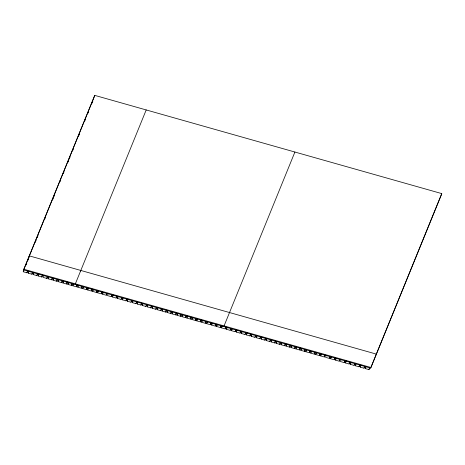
<?xml version="1.0" encoding="UTF-8"?>
<svg xmlns="http://www.w3.org/2000/svg" width="465" height="465" viewBox="0 0 465 465"><rect width="100%" height="100%" fill="white"/><g stroke="black" fill="none" stroke-linecap="round" stroke-linejoin="round"><path stroke-width="0.7" d="M27.784 270.799L26.97 272.804L23.25 271.752L23.825 269.241L94.779 95.383L441.75 193.597L441.593 194.277L370.646 368.135L23.669 269.921L94.779 95.383M28.847 257.767L29.283 255.866L376.261 354.08L376.104 354.76M26.97 272.804L27.389 270.973M32.742 272.205L31.922 274.211L28.208 273.158L28.627 271.322M31.922 274.211L32.347 272.374M37.7 273.606L36.88 275.611L33.166 274.559L33.585 272.728M36.88 275.611L37.305 273.78M42.658 275.007L41.838 277.012L38.118 275.96L38.543 274.129M41.838 277.012L42.257 275.181M43.501 275.53L43.076 277.367L46.796 278.419L47.616 276.413M46.796 278.419L47.215 276.582M52.568 277.814L51.749 279.82L48.035 278.768L48.453 276.937M51.749 279.82L52.173 277.989M57.526 279.215L56.707 281.226L52.993 280.174L53.411 278.337M56.707 281.226L57.131 279.389M62.484 280.622L61.665 282.627L57.945 281.575L58.369 279.738M61.665 282.627L62.083 280.79M67.442 282.023L66.623 284.028L62.903 282.976L63.327 281.145M66.623 284.028L67.041 282.197M72.395 283.429L71.581 285.434L67.861 284.382L68.279 282.546M71.581 285.434L71.999 283.598M77.353 284.83L76.533 286.835L72.819 285.783L73.238 283.952M75.097 284.475L146.202 109.943M76.533 286.835L76.958 285.004M80.555 271.101L80.712 270.421M82.311 286.231L81.491 288.236L77.777 287.184L78.196 285.353M81.491 288.236L81.916 286.405M87.269 287.637L86.449 289.643L82.729 288.591L83.154 286.754M86.449 289.643L86.868 287.806M92.227 289.038L91.407 291.044L87.687 289.991L88.112 288.161M91.407 291.044L91.826 289.213M97.179 290.439L96.36 292.45L92.645 291.398L93.064 289.561M96.36 292.45L96.784 290.613M102.137 291.846L101.318 293.851L97.603 292.799L98.022 290.962M101.318 293.851L101.742 292.02M107.095 293.246L106.276 295.252L102.556 294.2L102.98 292.369M106.276 295.252L106.7 293.421M107.938 293.77L107.514 295.606L111.234 296.658L112.053 294.653M111.234 296.658L111.652 294.822M117.006 296.054L116.192 298.059L112.472 297.007L112.89 295.176M116.192 298.059L116.61 296.228M121.964 297.455L121.144 299.466L117.43 298.408L117.848 296.577M121.144 299.466L121.568 297.629M126.922 298.861L126.102 300.867L122.388 299.815L122.807 297.978M126.102 300.867L126.527 299.03M131.88 300.262L131.06 302.267L127.34 301.215L127.765 299.384M131.06 302.267L131.479 300.437M136.838 301.669L136.018 303.674L132.298 302.622L132.723 300.785M136.018 303.674L136.437 301.837M141.79 303.07L140.971 305.075L137.256 304.023L137.675 302.192M140.971 305.075L141.395 303.244M146.748 304.47L145.929 306.476L142.214 305.424L142.633 303.593M145.929 306.476L146.353 304.645M151.706 305.877L150.887 307.882L147.167 306.83L147.591 304.994M150.887 307.882L151.311 306.046M156.664 307.278L155.845 309.283L152.125 308.231L152.549 306.4M155.845 309.283L156.263 307.452M161.617 308.679L160.803 310.69L157.083 309.638L157.501 307.801M160.803 310.69L161.221 308.853M166.575 310.085L165.755 312.091L162.041 311.038L162.459 309.202M165.755 312.091L166.179 310.26M171.533 311.486L170.713 313.491L166.999 312.439L167.417 310.608M170.713 313.491L171.137 311.66M176.491 312.893L175.671 314.898L171.951 313.846L172.376 312.009M175.671 314.898L176.09 313.061M181.449 314.294L180.629 316.299L176.909 315.247L177.334 313.416M180.629 316.299L181.048 314.468M186.401 315.694L185.582 317.7L181.867 316.648L182.286 314.817M185.582 317.7L186.006 315.869M191.359 317.101L190.54 319.106L186.825 318.054L187.244 316.217M190.54 319.106L190.964 317.27M196.317 318.502L195.498 320.507L191.778 319.455L192.202 317.624M195.498 320.507L195.922 318.676M201.275 319.908L200.456 321.914L196.736 320.862L197.16 319.025M200.456 321.914L200.874 320.077M206.228 321.309L205.414 323.315L201.694 322.262L202.112 320.432M205.414 323.315L205.832 321.484M211.186 322.71L210.366 324.715L206.652 323.663L207.07 321.832M210.366 324.715L210.79 322.884M216.144 324.117L215.324 326.122L211.61 325.07L212.028 323.233M215.324 326.122L215.748 324.285M221.102 325.517L220.282 327.523L216.562 326.471L216.986 324.64M220.282 327.523L220.701 325.692M226.06 326.918L225.24 328.929L221.52 327.877L221.945 326.041M223.799 326.57L294.903 152.032M225.24 328.929L225.659 327.093M231.012 328.325L230.192 330.33L226.478 329.278L226.897 327.441M230.192 330.33L230.617 328.493M235.97 329.726L235.151 331.731L231.436 330.679L231.855 328.848M235.151 331.731L235.575 329.9M240.928 331.132L240.109 333.138L236.389 332.086L236.813 330.249M240.109 333.138L240.533 331.301M245.886 332.533L245.067 334.538L241.347 333.486L241.771 331.655M245.067 334.538L245.485 332.708M250.838 333.934L250.025 335.939L246.305 334.887L246.723 333.056M250.025 335.939L250.443 334.108M255.797 335.341L254.977 337.346L251.263 336.294L251.681 334.457M254.977 337.346L255.401 335.509M260.755 336.741L259.935 338.747L256.221 337.695L256.639 335.864M259.935 338.747L260.359 336.916M265.713 338.142L264.893 340.153L261.173 339.101L261.597 337.265M264.893 340.153L265.312 338.317M270.671 339.549L269.851 341.554L266.131 340.502L266.555 338.671M269.851 341.554L270.27 339.723M275.623 340.95L274.803 342.955L271.089 341.903L271.508 340.072M274.803 342.955L275.228 341.124M280.581 342.356L279.761 344.362L276.047 343.31L276.466 341.473M279.761 344.362L280.186 342.525M285.539 343.757L284.719 345.762L281 344.71L281.424 342.879M284.719 345.762L285.144 343.931M290.497 345.158L289.678 347.169L285.958 346.111L286.382 344.28M289.678 347.169L290.096 345.332M295.449 346.565L294.636 348.57L290.916 347.518L291.334 345.681M294.636 348.57L295.054 346.733M300.407 347.965L299.588 349.971L295.874 348.919L296.292 347.088M299.588 349.971L300.012 348.14M305.366 349.372L304.546 351.377L300.832 350.325L301.25 348.488M304.546 351.377L304.97 349.541M310.324 350.773L309.504 352.778L305.784 351.726L306.208 349.895M309.504 352.778L309.923 350.947M315.282 352.174L314.462 354.179L310.742 353.127L311.166 351.296M314.462 354.179L314.881 352.348M320.234 353.58L319.42 355.586L315.7 354.533L316.119 352.697M319.42 355.586L319.839 353.749M325.192 354.981L324.372 356.986L320.658 355.934L321.077 354.103M324.372 356.986L324.797 355.155M326.035 355.504L325.61 357.341L329.33 358.393L330.15 356.382M329.33 358.393L329.755 356.556M335.108 357.788L334.289 359.794L330.569 358.742L330.993 356.905M334.289 359.794L334.707 357.963M340.06 359.189L339.247 361.195L335.527 360.143L335.945 358.312M339.247 361.195L339.665 359.364M340.903 359.712L340.485 361.549L344.199 362.601L345.018 360.596M344.199 362.601L344.623 360.764M349.976 361.997L349.157 364.002L345.443 362.95L345.861 361.119M349.157 364.002L349.581 362.171M354.935 363.398L354.115 365.409L350.395 364.351L350.819 362.52M354.115 365.409L354.533 363.572M359.893 364.804L359.073 366.809L355.353 365.757L355.777 363.921M359.073 366.809L359.492 364.973M364.845 366.205L364.031 368.21L360.311 367.158L360.73 365.327M364.031 368.21L364.45 366.379M369.803 367.612L368.983 369.617L365.269 368.565L365.688 366.728M368.983 369.617L369.408 367.78M370.646 368.135L441.75 193.597M23.25 271.752L24.07 269.747M25.976 265.067L26.796 263.062M27.888 260.388L28.708 258.377M35.282 242.265L36.107 240.248M37.2 237.563L38.025 235.552M44.599 219.434L45.425 217.422M52.545 199.962L53.37 197.951M53.917 196.608L54.742 194.591M59.944 181.832L60.77 179.821M63.234 173.776L64.054 171.759M67.89 162.361L68.715 160.344M69.262 159.001L70.087 156.99M72.552 150.945L73.371 148.934M78.579 136.175L79.399 134.158M84.607 121.4L85.432 119.389M87.897 113.344L88.716 111.327M92.006 103.271L92.826 101.26M28.208 273.158L29.028 271.147M33.166 274.559L33.707 273.222M38.118 275.96L38.938 273.955M48.035 278.768L48.581 277.431M52.993 280.174L53.812 278.163M57.945 281.575L58.491 280.238M62.903 282.976L63.449 281.639M67.861 284.382L68.681 282.377M72.819 285.783L73.365 284.446M77.777 287.184L78.318 285.847M82.729 288.591L83.549 286.585M87.687 289.991L88.234 288.655M92.645 291.398L93.192 290.055M97.603 292.799L98.423 290.794M102.556 294.2L103.102 292.863M112.472 297.007L113.291 295.002M117.43 298.408L117.976 297.071M122.388 299.815L122.929 298.478M127.34 301.215L128.16 299.21M132.298 302.622L132.845 301.285M137.256 304.023L137.803 302.686M142.214 305.424L143.034 303.418M147.167 306.83L147.713 305.493M152.125 308.231L152.671 306.894M157.083 309.638L157.902 307.627M162.041 311.038L162.587 309.702M166.999 312.439L167.54 311.102M171.951 313.846L172.771 311.841M176.909 315.247L177.456 313.91M181.867 316.648L182.414 315.311M186.825 318.054L187.645 316.049M191.778 319.455L192.324 318.118M196.736 320.862L197.282 319.525M201.694 322.262L202.513 320.257M206.652 323.663L207.198 322.326M211.61 325.07L212.15 323.733M216.562 326.471L217.382 324.465M221.52 327.877L222.067 326.535M226.478 329.278L227.025 327.941M231.436 330.679L232.256 328.674M236.389 332.086L236.935 330.749M241.347 333.486L242.166 331.481M246.305 334.887L247.124 332.882M251.263 336.294L251.809 334.957M256.221 337.695L257.035 335.689M261.173 339.101L261.993 337.09M266.131 340.502L266.678 339.165M271.089 341.903L271.909 339.898M276.047 343.31L276.867 341.304M281 344.71L281.546 343.373M285.958 346.111L286.777 344.106M290.916 347.518L291.735 345.512M295.874 348.919L296.42 347.582M300.832 350.325L301.646 348.32M305.784 351.726L306.604 349.721M310.742 353.127L311.288 351.79M315.7 354.533L316.52 352.528M320.658 355.934L321.205 354.597M330.569 358.742L331.388 356.736M335.527 360.143L336.073 358.806M345.443 362.95L346.256 360.945M350.395 364.351L350.941 363.014M355.353 365.757L355.899 364.421M360.311 367.158L361.131 365.153M365.269 368.565L365.816 367.228M23.825 269.241L370.803 367.449"/></g></svg>
